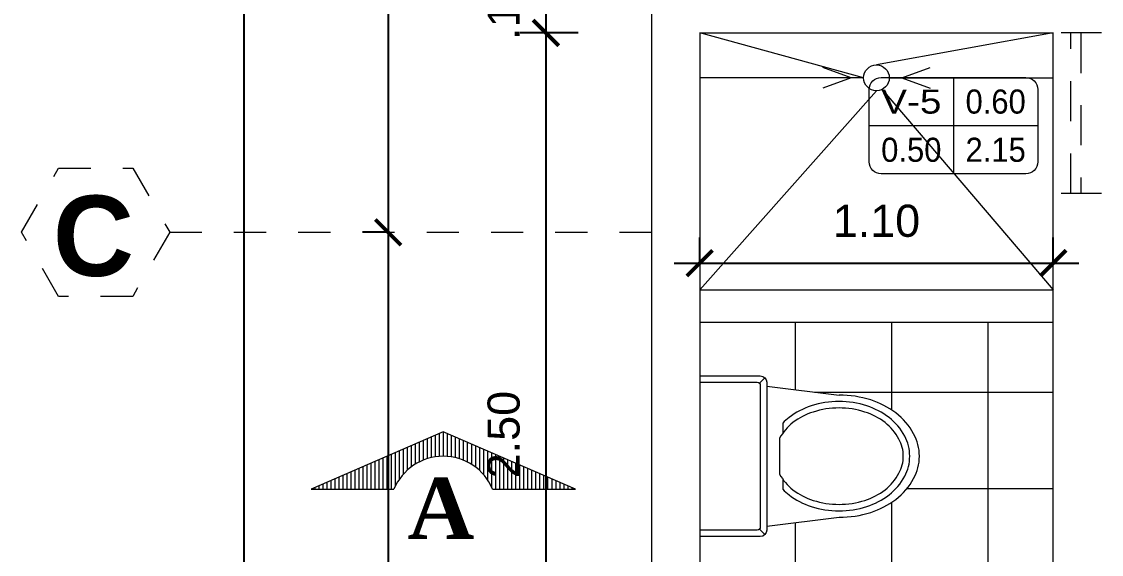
# Model space of a CAD drawing. Header units: millimetres. Extents: x -59 to 123, y 54 to 155.
# Drawn here: x -29.029 to -25.668, y 138.984 to 140.642 of the extents above; entities that cross this region are included whole.
import ezdxf
from ezdxf.enums import TextEntityAlignment as Align

# ---------------------------------------------------------------- set-up
doc = ezdxf.new("R2010")
doc.units = ezdxf.units.MM
for name, pattern in [('ACAD_ISO02W100', [15, 12, -3]), ('CONTINUA', [0]), ('DASHDOT', [25.4, 12.7, -6.35, 0, -6.35]), ('HIDDEN2', [0.1875, 0.125, -0.0625])]:
    doc.linetypes.add(name, pattern=pattern)
doc.layers.get('0').update_dxf_attribs({"lineweight": 9})
doc.layers.get('Defpoints').update_dxf_attribs({"lineweight": 0})
doc.layers.add('A-COT', color=8, linetype='Continuous')
doc.layers.add('A-PROY', color=8, linetype='HIDDEN2')
for name, color, linetype, lineweight in [('DET-CORTE', 86, 'Continuous', 50), ('EJES', 6, 'ACAD_ISO02W100', 5), ('HP-Mobiliario', 251, 'Continuous', 0), ('MUROS', 7, 'Continuous', 80), ('pisos', 251, 'Continuous', 0), ('TEXTOS', 3, 'Continuous', 0), ('VIDRIO', 7, 'Continuous', 5)]:
    doc.layers.add(name, color=color, linetype=linetype, lineweight=lineweight)
doc.styles.add('ARIAL', font='arial.ttf')
doc.styles.add('ARIALREG', font='timesbd.ttf')
doc.styles.add('S', font='romand.shx')
doc.styles.add('STILUS', font='arial.ttf')
doc.styles.add('style1', font='arial.ttf', dxfattribs={"height": 0.1})
doc.dimstyles.new('luis1', dxfattribs={"dimtxt": 0.1, "dimasz": 0.08, "dimexe": 0.08, "dimexo": 0.08, "dimgap": 0.08, "dimtad": 2, "dimzin": 4, "dimdsep": 46, "dimtxsty": 'style1', "dimblk": 'ARCHTICK', "dimcen": 2, "dimdle": 0.08, "dimclrd": 256, "dimclre": 256, "dimclrt": 256, "dimadec": 0, "dimazin": 1, "dimtfac": 1, "dimtix": 1, "dimtmove": 0, "dimatfit": 3, "dimfxl": 1, "dimtolj": 1, "dimarcsym": 0})

# ---------------------------------------------------------------- blocks, each defined once
blk = doc.blocks.new('A$C16406C30')
at = {"layer": 'HP-Mobiliario'}
for p, q in [((0.1885, 0.5), (0, 0.5)), ((0.1785, 0.48), (0, 0.48)), ((0.2026, 0.4941), (0.1856, 0.4771)), ((0.2085, 0.02), (0.2085, 0.48)), ((0.1885, 0.03), (0.1885, 0.47)), ((0.2085, 0.4681), (0.4335, 0.44)), ((0.2585, 0.3218), (0.2585, 0.3528)), ((0.2485, 0.1938), (0.2485, 0.3062)), ((0.2585, 0.1472), (0.2585, 0.1782)), ((0.2085, 0.0319), (0.4335, 0.06)), ((0, 0.02), (0.1785, 0.02)), ((0, 0), (0.1885, 0)), ((0.2026, 0.0059), (0.1856, 0.0229))]:
    blk.add_line(p, q, dxfattribs=at)
for points in [[(0.4335, 0.44, -0.076393), (0.532, 0.4249, -0.086437), (0.6103, 0.3844, -0.105872), (0.6657, 0.3199, -0.125404), (0.6835, 0.25, -0.125404), (0.6657, 0.1801, -0.105872), (0.6103, 0.1156, -0.086437), (0.532, 0.0751, -0.076393), (0.4335, 0.06, -0.076393)], [(0.2585, 0.3528, -0.0362), (0.2779, 0.3702, -0.08725), (0.347, 0.4065, -0.077598), (0.4335, 0.42, -0.077598), (0.52, 0.4065, -0.08725), (0.5891, 0.3702, -0.105601), (0.6378, 0.3127, -0.12364), (0.6535, 0.25, -0.12364), (0.6378, 0.1873, -0.105601), (0.5891, 0.1298, -0.08725), (0.52, 0.0935, -0.077598), (0.4335, 0.08, -0.077598)], [(0.2485, 0.3062, -0.100268), (0.2902, 0.3544, -0.08725), (0.3531, 0.3874, -0.077598), (0.4335, 0.4, -0.077598), (0.5139, 0.3874, -0.08725), (0.5768, 0.3544, -0.105601), (0.6201, 0.3032, -0.12364), (0.6335, 0.25, -0.12364), (0.6201, 0.1968, -0.105601), (0.5768, 0.1456, -0.08725), (0.5139, 0.1126, -0.077598), (0.4335, 0.1, -0.077598)], [(0.4335, 0.1, -0.077598), (0.3531, 0.1126, -0.08725), (0.2902, 0.1456, -0.100268), (0.2485, 0.1938, -0.12364)], [(0.4335, 0.08, -0.077598), (0.347, 0.0935, -0.08725), (0.2779, 0.1298, -0.0362), (0.2585, 0.1472, -0.12364)]]:
    blk.add_lwpolyline(points, format="xyb", dxfattribs=at)
for centre, radius, start, end in [((0.1785, 0.47), 0.01, 0, 90), ((0.1885, 0.48), 0.02, 0, 90), ((0.1785, 0.03), 0.01, 270, 0), ((0.1885, 0.02), 0.02, 270, 0)]:
    blk.add_arc(centre, radius, start, end, dxfattribs=at)
blk = doc.blocks.new('CUADROVANOS3')
blk.add_lwpolyline([(-0.2625, -0.1125), (-0.2625, 0.1125, -0.414214), (-0.225, 0.15), (0.225, 0.15, -0.414214), (0.2625, 0.1125), (0.2625, -0.1125, -0.414214), (0.225, -0.15), (-0.225, -0.15, -0.414214)], format="xyb", close=True)
for points in [[(0, 0.15), (0, -0.15)], [(-0.2625, 0), (0.2625, 0)]]:
    blk.add_lwpolyline(points)
at = {"layer": 'TEXTOS', "style": 'S', "flags": 8}
for tag, width, p, p2 in [('CODIGO', 1.029412, (-0.225, 0.0375), (-0.0375, 0.0375)), ('ALFEIZAR', 0.739437, (0.0375, 0.0375), (0.225, 0.0375)), ('ANCHO', 0.772059, (-0.225, -0.1125), (-0.0375, -0.1125)), ('ALTO', 0.772059, (0.0375, -0.1125), (0.225, -0.1125))]:
    blk.add_attdef(tag, text='', height=0.075, dxfattribs=dict(at, width=width)).set_placement(p, p2, align=Align.FIT)
blk = doc.blocks.new('_ArchTick')
at = {"color": 0, "linetype": 'ByBlock', "const_width": 0.15}
blk.add_lwpolyline([(-0.5, -0.5), (0.5, 0.5)], dxfattribs=at)
blk = doc.blocks.new('*D403')
at = {"layer": 'A-COT', "linetype": 'Continuous', "lineweight": -2, "transparency": 16777216}
for p, q in [((-27.3971, 140.7573), (-27.3971, 140.8373)), ((-27.2971, 140.7573), (-27.4771, 140.7573)), ((-27.3971, 140.7573), (-27.3971, 140.6073)), ((-27.2971, 140.6073), (-27.4771, 140.6073)), ((-27.3971, 140.6073), (-27.3971, 140.5273))]:
    blk.add_line(p, q, dxfattribs=at)
at = {"layer": 'Defpoints', "color": 0, "linetype": 'CONTINUA', "transparency": 16777216}
for p in [(-26.9183, 140.7573), (-27.3971, 140.6073), (-26.9183, 140.6073)]:
    blk.add_point(p, dxfattribs=at)
at = {"layer": 'A-COT', "linetype": 'CONTINUA', "lineweight": -2, "transparency": 16777216, "xscale": 0.08, "yscale": 0.08, "zscale": 0.08}
for p, rotation in [((-27.3971, 140.7573), 270), ((-27.3971, 140.6073), 90)]:
    blk.add_blockref('_ArchTick', p, dxfattribs=dict(at, rotation=rotation))
at = {"layer": 'A-COT', "linetype": 'CONTINUA', "lineweight": 5, "transparency": 16777216, "insert": (-27.5281, 140.6823), "char_height": 0.1, "attachment_point": 5, "rotation": 90, "style": 'style1'}
blk.add_mtext('\\A1;.15', dxfattribs=at)
blk = doc.blocks.new('*D404')
at = {"layer": 'A-COT', "linetype": 'Continuous', "lineweight": -2, "transparency": 16777216}
for p, q in [((-27.3971, 140.6873), (-27.3971, 138.0273)), ((-27.2971, 140.6073), (-27.4771, 140.6073)), ((-27.2971, 138.1073), (-27.4771, 138.1073))]:
    blk.add_line(p, q, dxfattribs=at)
at = {"layer": 'Defpoints', "color": 0, "linetype": 'CONTINUA', "transparency": 16777216}
for p in [(-26.9183, 140.6073), (-27.3971, 138.1073), (-26.9183, 138.1073)]:
    blk.add_point(p, dxfattribs=at)
at = {"layer": 'A-COT', "linetype": 'CONTINUA', "lineweight": -2, "transparency": 16777216, "xscale": 0.08, "yscale": 0.08, "zscale": 0.08}
for p, rotation in [((-27.3971, 140.6073), 90), ((-27.3971, 138.1073), 270)]:
    blk.add_blockref('_ArchTick', p, dxfattribs=dict(at, rotation=rotation))
at = {"layer": 'A-COT', "linetype": 'CONTINUA', "lineweight": 5, "transparency": 16777216, "insert": (-27.5281, 139.3573), "char_height": 0.1, "attachment_point": 5, "rotation": 90, "style": 'style1'}
blk.add_mtext('\\A1;2.50', dxfattribs=at)
blk = doc.blocks.new('*D440')
at = {"layer": 'A-COT', "linetype": 'Continuous', "lineweight": -2, "transparency": 16777216}
for p, q in [((-26.9183, 139.8873), (-26.9183, 139.9707)), ((-25.8183, 139.8873), (-25.8183, 139.9707)), ((-26.9983, 139.8907), (-25.7383, 139.8907))]:
    blk.add_line(p, q, dxfattribs=at)
at = {"layer": 'Defpoints', "color": 0, "linetype": 'CONTINUA', "transparency": 16777216}
for p in [(-25.8183, 139.8907), (-26.9183, 139.8073), (-25.8183, 139.8073)]:
    blk.add_point(p, dxfattribs=at)
at = {"layer": 'A-COT', "linetype": 'CONTINUA', "lineweight": -2, "transparency": 16777216, "xscale": 0.08, "yscale": 0.08, "zscale": 0.08, "rotation": 180}
blk.add_blockref('_ArchTick', (-26.9183, 139.8907), dxfattribs=at)
at = {"layer": 'A-COT', "linetype": 'CONTINUA', "lineweight": -2, "transparency": 16777216, "xscale": 0.08, "yscale": 0.08, "zscale": 0.08}
blk.add_blockref('_ArchTick', (-25.8183, 139.8907), dxfattribs=at)
at = {"layer": 'A-COT', "linetype": 'CONTINUA', "lineweight": 5, "transparency": 16777216, "insert": (-26.3683, 140.0218), "char_height": 0.1, "attachment_point": 5, "style": 'style1'}
blk.add_mtext('\\A1;1.10', dxfattribs=at)
blk = doc.blocks.new('*D1254')
at = {"layer": 'A-COT', "linetype": 'Continuous', "lineweight": -2, "transparency": 16777216}
for p, q in [((-28.3376, 150.6123), (-28.3376, 131.4523)), ((-28.2376, 150.5323), (-28.4176, 150.5323)), ((-28.2376, 131.5323), (-28.4176, 131.5323))]:
    blk.add_line(p, q, dxfattribs=at)
at = {"layer": 'Defpoints', "color": 0, "linetype": 'CONTINUA', "transparency": 16777216}
for p in [(-27.0683, 150.5323), (-28.3376, 131.5323), (-27.0683, 131.5323)]:
    blk.add_point(p, dxfattribs=at)
at = {"layer": 'A-COT', "linetype": 'CONTINUA', "lineweight": -2, "transparency": 16777216, "xscale": 0.08, "yscale": 0.08, "zscale": 0.08}
for p, rotation in [((-28.3376, 150.5323), 90), ((-28.3376, 131.5323), 270)]:
    blk.add_blockref('_ArchTick', p, dxfattribs=dict(at, rotation=rotation))
at = {"layer": 'A-COT', "linetype": 'CONTINUA', "lineweight": 5, "transparency": 16777216, "insert": (-28.4686, 141.0323), "char_height": 0.1, "attachment_point": 5, "rotation": 90, "style": 'style1'}
blk.add_mtext('\\A1;19.00', dxfattribs=at)
blk = doc.blocks.new('*D1244')
at = {"layer": 'A-COT', "linetype": 'Continuous', "lineweight": -2, "transparency": 16777216}
for p, q in [((-27.888, 142.4147), (-27.888, 139.9067)), ((-27.788, 142.3347), (-27.968, 142.3347)), ((-27.888, 139.9867), (-27.968, 139.9867))]:
    blk.add_line(p, q, dxfattribs=at)
at = {"layer": 'Defpoints', "color": 0, "linetype": 'CONTINUA', "transparency": 16777216}
for p in [(-27.4887, 142.3347), (-27.888, 139.9867), (-27.8173, 139.9867)]:
    blk.add_point(p, dxfattribs=at)
at = {"layer": 'A-COT', "linetype": 'CONTINUA', "lineweight": -2, "transparency": 16777216, "xscale": 0.08, "yscale": 0.08, "zscale": 0.08}
for p, rotation in [((-27.888, 142.3347), 90), ((-27.888, 139.9867), 270)]:
    blk.add_blockref('_ArchTick', p, dxfattribs=dict(at, rotation=rotation))
at = {"layer": 'A-COT', "linetype": 'CONTINUA', "lineweight": 5, "transparency": 16777216, "insert": (-28.0191, 141.1607), "char_height": 0.1, "attachment_point": 5, "rotation": 90, "style": 'style1'}
blk.add_mtext('\\A1;2.35', dxfattribs=at)
blk = doc.blocks.new('*D1245')
at = {"layer": 'A-COT', "linetype": 'Continuous', "lineweight": -2, "transparency": 16777216}
for p, q in [((-27.888, 140.0667), (-27.888, 136.5334)), ((-27.888, 139.9867), (-27.968, 139.9867)), ((-27.888, 136.6134), (-27.968, 136.6134))]:
    blk.add_line(p, q, dxfattribs=at)
at = {"layer": 'Defpoints', "color": 0, "linetype": 'CONTINUA', "transparency": 16777216}
for p in [(-27.8173, 139.9867), (-27.888, 136.6134), (-27.8173, 136.6134)]:
    blk.add_point(p, dxfattribs=at)
at = {"layer": 'A-COT', "linetype": 'CONTINUA', "lineweight": -2, "transparency": 16777216, "xscale": 0.08, "yscale": 0.08, "zscale": 0.08}
for p, rotation in [((-27.888, 139.9867), 90), ((-27.888, 136.6134), 270)]:
    blk.add_blockref('_ArchTick', p, dxfattribs=dict(at, rotation=rotation))
at = {"layer": 'A-COT', "linetype": 'CONTINUA', "lineweight": 5, "transparency": 16777216, "insert": (-28.0191, 138.3001), "char_height": 0.1, "attachment_point": 5, "rotation": 90, "style": 'style1'}
blk.add_mtext('\\A1;3.37', dxfattribs=at)

msp = doc.modelspace()

# ---------------------------------------------------------------- hatches: boundary and pattern name
at = {"layer": 'DET-CORTE', "linetype": 'DASHDOT', "lineweight": 5, "ltscale": 0.1}
h = msp.add_hatch(dxfattribs=at)
h.set_pattern_fill('ANSI31', color=256, scale=0.1, angle=45, style=0)
h.set_pattern_definition([(90, (-145.390576, 94.118253), (-0.0125, 8e-19), [])])
h.paths.add_polyline_path([(-28.1278, 139.1877), (-27.7166, 139.3656), (-27.3053, 139.1877), (-27.5629, 139.1877, 0.66397), (-27.8702, 139.1877)])
at = {"layer": 'pisos', "lineweight": 5}
h = msp.add_hatch(dxfattribs=at)
h.set_pattern_fill('_USER', color=256, scale=0.3, angle=90, double=1, pattern_type=0)
h.set_pattern_definition([(90, (-120.5205, 144.88946), (-0.3, 2e-17), []), (180, (-120.5205, 144.88946), (-4e-17, -0.3), [])])
h.paths.add_polyline_path([(-25.8183, 139.7073), (-26.9183, 139.7073), (-26.9183, 139.5401), (-26.7298, 139.5401, -0.414214), (-26.7098, 139.5201), (-26.7098, 139.5082), (-26.4848, 139.4801, -0.076393), (-26.3863, 139.465, -0.086437), (-26.308, 139.4244, -0.105872), (-26.2526, 139.36, -0.125404), (-26.2348, 139.2901, -0.125404), (-26.2526, 139.2202, -0.105872), (-26.308, 139.1557, -0.086437), (-26.3863, 139.1152, -0.076393), (-26.4848, 139.1001), (-26.7098, 139.072), (-26.7098, 139.0601, -0.414214), (-26.7298, 139.0401), (-26.9183, 139.0401), (-26.9183, 138.8869), (-26.5941, 138.8869, -0.414214), (-26.5223, 138.815), (-26.5223, 138.4307, -0.414214), (-26.5941, 138.3589), (-26.9183, 138.3589), (-26.9183, 138.1073), (-26.5683, 138.1073), (-26.5683, 138.0406), (-26.5468, 138.0406, -0.263699), (-26.1851, 138.6367), (-26.184, 138.6374), (-26.1568, 138.5904), (-26.1525, 138.5929), (-26.1504, 138.5894), (-26.1386, 138.5962, -0.031911), (-26.1388, 138.5994, -1), (-26.0884, 138.5994, -0.60997), (-26.1283, 138.5789), (-26.1403, 138.5719), (-26.1384, 138.5686), (-26.1428, 138.5661), (-25.8394, 138.0406), (-25.8183, 138.0406)])
h.paths.add_polyline_path([(-26.1608, 138.5556), (-26.1652, 138.5531), (-26.1671, 138.5565), (-26.1792, 138.5495, -1.050106), (-26.2294, 138.547, -0.620259), (-26.189, 138.5671), (-26.1771, 138.5739), (-26.1792, 138.5775), (-26.202, 138.627, 0.264315), (-26.5471, 138.0194), (-26.5365, 138.0194), (-26.5365, 137.9573), (-25.85, 137.9573), (-25.85, 138.0194), (-25.8394, 138.0194), (-25.8394, 138.0406), (-25.8575, 138.0302)])

# ---------------------------------------------------------------- linework, layer by layer
at = {"lineweight": 5}
for p, q in [((-26.9183, 139.8073), (-25.8183, 139.8073)), ((-26.9183, 139.7073), (-25.8183, 139.7073))]:
    msp.add_line(p, q, dxfattribs=at)
at = {"layer": 'A-COT', "lineweight": 5}
for p, q in [((-26.4083, 140.4673), (-26.9183, 140.6073)), ((-25.8183, 140.6073), (-26.3683, 140.5073)), ((-26.4469, 140.4673), (-26.5357, 140.4993)), ((-26.2896, 140.4673), (-26.2008, 140.4993)), ((-26.4083, 140.4673), (-26.9183, 140.4673)), ((-26.4469, 140.4673), (-26.5357, 140.4353)), ((-26.3283, 140.4673), (-25.8183, 140.4673)), ((-26.2896, 140.4673), (-26.2008, 140.4353)), ((-26.3683, 140.4273), (-26.9183, 139.8073)), ((-26.3507, 140.4313), (-25.8183, 139.8073))]:
    msp.add_line(p, q, dxfattribs=at)
msp.add_circle((-26.3683, 140.4673), 0.04, dxfattribs=at)
at = {"layer": 'A-PROY', "lineweight": 5}
for p, q in [((-25.6683, 140.6073), (-25.8183, 140.6073)), ((-25.6683, 140.6073), (-25.8183, 140.6073)), ((-25.7631, 140.1073), (-25.7631, 140.6073)), ((-25.7327, 140.6073), (-25.7327, 140.1073)), ((-25.6683, 140.1073), (-25.8183, 140.1073))]:
    msp.add_line(p, q, dxfattribs=at)
at = {"layer": 'DET-CORTE', "linetype": 'DASHDOT', "lineweight": 5, "ltscale": 0.1}
msp.add_lwpolyline([(-27.7166, 139.3656), (-28.1278, 139.1877), (-27.8702, 139.1877, -0.66397), (-27.5629, 139.1877), (-27.3053, 139.1877)], format="xyb", close=True, dxfattribs=at)
at = {"layer": 'EJES', "lineweight": 5, "ltscale": 0.003}
msp.add_line((-28.5678, 139.9867), (-27.0669, 139.9867), dxfattribs=at)
msp.add_lwpolyline([(-28.9135, 139.7871), (-29.0288, 139.9867), (-28.9135, 140.1863), (-28.683, 140.1863), (-28.5678, 139.9867), (-28.683, 139.7871)], close=True, dxfattribs=at)
at = {"layer": 'MUROS', "lineweight": 5}
msp.add_line((-27.0683, 150.5323), (-27.0683, 135.1073), dxfattribs=at)
at = {"layer": 'MUROS', "linetype": 'CONTINUA', "lineweight": 5}
for p, q in [((-26.9183, 140.6073), (-26.9183, 138.1073)), ((-26.9183, 140.6073), (-25.8183, 140.6073)), ((-26.9183, 140.6073), (-26.9183, 138.1073)), ((-25.8183, 137.9573), (-25.8183, 140.6073))]:
    msp.add_line(p, q, dxfattribs=at)

# ---------------------------------------------------------------- block references
at = {"layer": 'HP-Mobiliario', "lineweight": 5, "xscale": -1, "rotation": 180}
msp.add_blockref('A$C16406C30', (-26.9183, 139.5401), dxfattribs=at)
at = {"layer": 'VIDRIO', "lineweight": 5, "ltscale": 0.25}
ref = msp.add_blockref('CUADROVANOS3', (-26.1286, 140.3185), dxfattribs=at)
ref.add_attrib('CODIGO', 'V-5', dxfattribs={"layer": 'TEXTOS', "color": 2, "height": 0.075, "style": 'ARIAL', "width": 1.149984, "flags": 8}).set_placement((-26.3536, 140.356), (-26.1661, 140.356), align=Align.FIT)
ref.add_attrib('ALTO', '2.15', dxfattribs={"layer": 'TEXTOS', "color": 2, "height": 0.075, "style": 'ARIAL', "width": 0.919468, "flags": 8}).set_placement((-26.0911, 140.206), (-25.9036, 140.206), align=Align.FIT)
ref.add_attrib('ANCHO', '0.50', dxfattribs={"layer": 'TEXTOS', "color": 2, "height": 0.075, "style": 'ARIAL', "width": 0.919468, "flags": 8}).set_placement((-26.3536, 140.206), (-26.1661, 140.206), align=Align.FIT)
ref.add_attrib('ALFEIZAR', '0.60', dxfattribs={"layer": 'TEXTOS', "color": 2, "height": 0.075, "style": 'ARIAL', "width": 0.919468, "flags": 8}).set_placement((-26.0911, 140.356), (-25.9036, 140.356), align=Align.FIT)
ref = msp.add_blockref('CUADROVANOS3', (-26.1286, 140.3185), dxfattribs=at)
ref.add_attrib('CODIGO', 'V-5', dxfattribs={"layer": 'TEXTOS', "color": 2, "height": 0.075, "style": 'ARIAL', "width": 1.149984, "flags": 8}).set_placement((-26.3536, 140.356), (-26.1661, 140.356), align=Align.FIT)
ref.add_attrib('ALTO', '2.15', dxfattribs={"layer": 'TEXTOS', "color": 2, "height": 0.075, "style": 'ARIAL', "width": 0.919468, "flags": 8}).set_placement((-26.0911, 140.206), (-25.9036, 140.206), align=Align.FIT)
ref.add_attrib('ANCHO', '0.50', dxfattribs={"layer": 'TEXTOS', "color": 2, "height": 0.075, "style": 'ARIAL', "width": 0.919468, "flags": 8}).set_placement((-26.3536, 140.206), (-26.1661, 140.206), align=Align.FIT)
ref.add_attrib('ALFEIZAR', '0.60', dxfattribs={"layer": 'TEXTOS', "color": 2, "height": 0.075, "style": 'ARIAL', "width": 0.919468, "flags": 8}).set_placement((-26.0911, 140.356), (-25.9036, 140.356), align=Align.FIT)

# ---------------------------------------------------------------- texts
at = {"layer": 'DET-CORTE', "linetype": 'DASHDOT', "lineweight": 5, "ltscale": 0.1, "style": 'ARIALREG', "flags": 4}
msp.add_attdef('A', text='A', height=0.19, dxfattribs=at).set_placement((-27.7239, 139.0328), align=Align.CENTER)
at = {"layer": 'EJES', "lineweight": 5, "insert": (-28.8053, 140.1008), "char_height": 0.25, "width": 0.015384, "attachment_point": 2, "style": 'STILUS'}
msp.add_mtext('{\\fArial|b1|i0|c0|p34;C}', dxfattribs=at)

# ---------------------------------------------------------------- dimensions: what is measured, and where the dimension line sits
at = {"layer": 'A-COT', "linetype": 'CONTINUA', "lineweight": 5}
for base, p1, p2, override, picture, middle in [((-28.3376, 131.5323), (-27.0683, 150.5323), (-27.0683, 131.5323), {"dimfxl": 0.1, "dimfxlon": 1, "dimarcsym": 2}, '*D1254', (-28.4686, 141.0323)), ((-27.888, 139.9867), (-27.4887, 142.3347), (-27.8173, 139.9867), {"dimtmove": 1, "dimfxl": 0.1, "dimfxlon": 1, "dimarcsym": 2}, '*D1244', (-28.0191, 141.1607)), ((-27.3971, 140.6073), (-26.9183, 140.7573), (-26.9183, 140.6073), {"dimtmove": 1, "dimfxl": 0.1, "dimfxlon": 1, "dimarcsym": 2}, '*D403', (-27.5281, 140.6823)), ((-27.3971, 138.1073), (-26.9183, 140.6073), (-26.9183, 138.1073), {"dimtmove": 1, "dimfxl": 0.1, "dimfxlon": 1, "dimarcsym": 2}, '*D404', (-27.5281, 139.3573)), ((-27.888, 136.6134), (-27.8173, 139.9867), (-27.8173, 136.6134), {"dimtmove": 1, "dimfxl": 0.1, "dimfxlon": 1, "dimarcsym": 2}, '*D1245', (-28.0191, 138.3001))]:
    dim = msp.add_linear_dim(base=base, p1=p1, p2=p2, angle=90, dimstyle='luis1', override=override, dxfattribs=at)
    dim.commit()
    dim.dimension.update_dxf_attribs({"geometry": picture, "text_midpoint": middle})
dim = msp.add_linear_dim(base=(-25.8183, 139.8907), p1=(-26.9183, 139.8073), p2=(-25.8183, 139.8073), dimstyle='luis1', override={"dimfxl": 0.1, "dimfxlon": 1, "dimarcsym": 2}, dxfattribs=at)
dim.commit()
dim.dimension.update_dxf_attribs({"geometry": '*D440', "text_midpoint": (-26.3683, 140.0218)})

doc.saveas('drawing.dxf')
